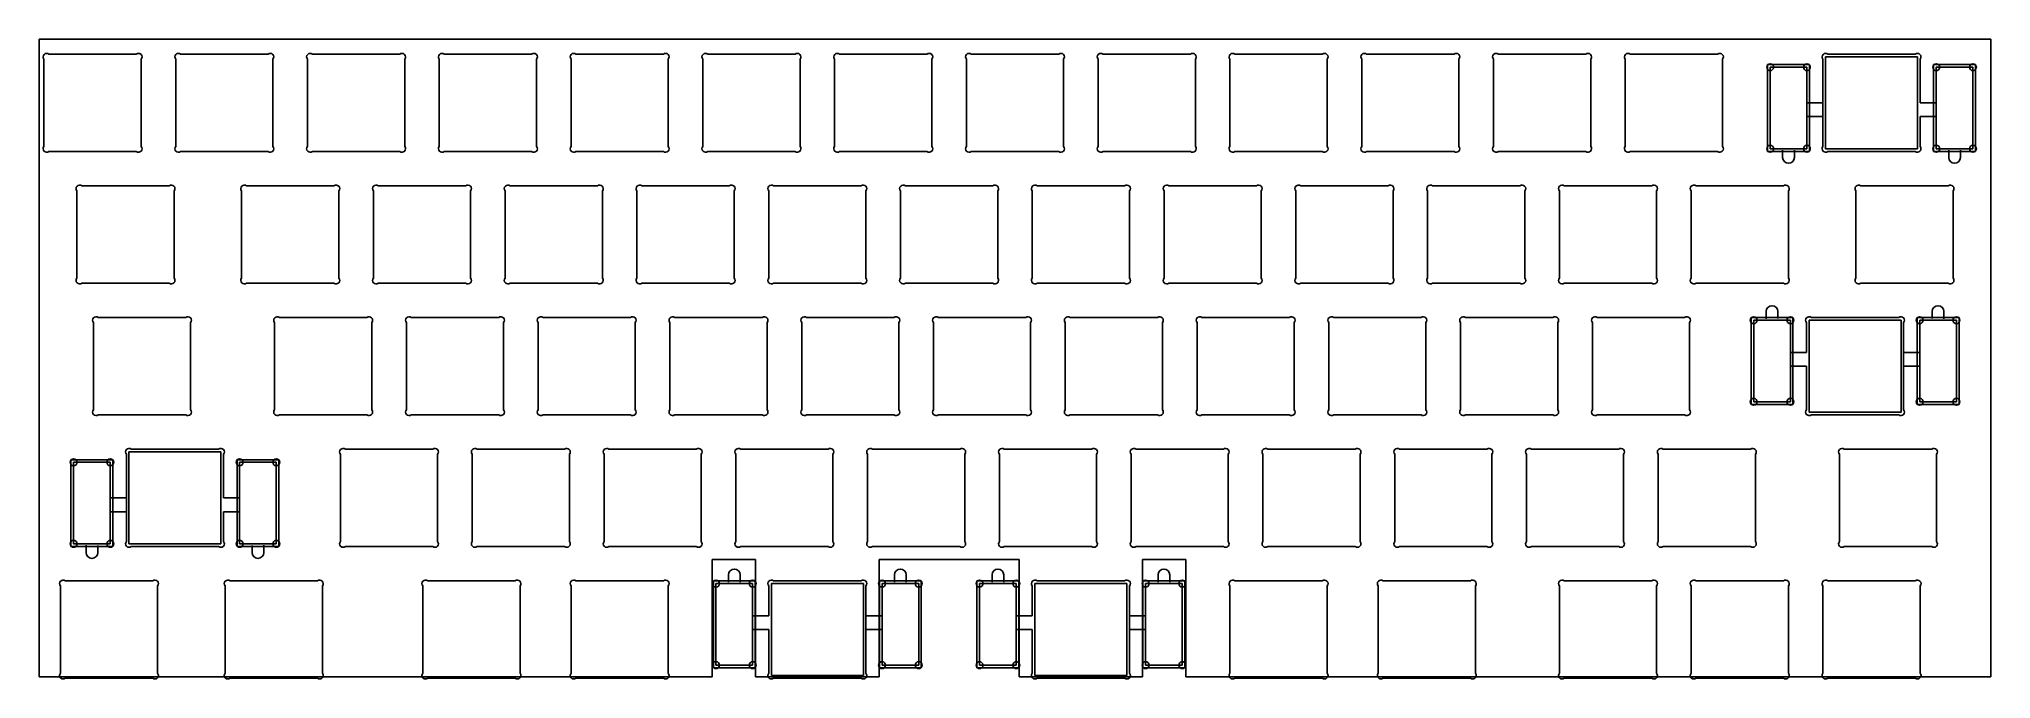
# Model space of a CAD drawing. Extents: x -8 to 274, y -83 to 9.
import ezdxf

# ---------------------------------------------------------------- set-up
doc = ezdxf.new("R2010")
doc.units = 0
doc.layers.add('BLACK', color=7, linetype='CONTINUOUS')

msp = doc.modelspace()

# ---------------------------------------------------------------- linework, layer by layer
at = {"layer": 'BLACK', "linetype": 'CONTINUOUS'}
for p, q in [((-7.739056, 9.227336), (274.438832, 9.227336)), ((-7.739056, 9.227336), (-7.739056, -83.046024)), ((274.438832, 9.227336), (274.438832, -83.046024)), ((-7.025, 6.319283), (-7.025, -6.319283)), ((6.319283, 7.025), (-6.319283, 7.025)), ((7.024999, -6.319282), (7.025, 6.319283)), ((12.025, 6.319283), (12.025, -6.319283)), ((25.369283, 7.025), (12.730717, 7.025)), ((26.074999, -6.319282), (26.075, 6.319283)), ((31.075, 6.319283), (31.075, -6.319283)), ((44.419283, 7.025), (31.780717, 7.025)), ((45.124999, -6.319282), (45.125, 6.319283)), ((50.125, 6.319283), (50.125, -6.319283)), ((63.469283, 7.025), (50.830717, 7.025)), ((64.174999, -6.319282), (64.175, 6.319283)), ((69.175, 6.319283), (69.175, -6.319283)), ((82.519283, 7.025), (69.880717, 7.025)), ((83.224999, -6.319282), (83.225, 6.319283)), ((88.225, 6.319283), (88.225, -6.319283)), ((101.569283, 7.025), (88.930717, 7.025)), ((102.274999, -6.319282), (102.275, 6.319283)), ((107.275, 6.319283), (107.275, -6.319283)), ((120.619283, 7.025), (107.980717, 7.025)), ((121.324999, -6.319282), (121.325, 6.319283)), ((126.325, 6.319283), (126.325, -6.319283)), ((139.669283, 7.025), (127.030717, 7.025)), ((140.374999, -6.319282), (140.375, 6.319283)), ((145.375, 6.319283), (145.375, -6.319283)), ((158.719283, 7.025), (146.080717, 7.025)), ((159.424999, -6.319282), (159.425, 6.319283)), ((164.425, 6.319283), (164.425, -6.319283)), ((177.769283, 7.025), (165.130717, 7.025)), ((178.474999, -6.319282), (178.475, 6.319283)), ((183.475, 6.319283), (183.475, -6.319283)), ((196.819283, 7.025), (184.180717, 7.025)), ((197.524999, -6.319282), (197.525, 6.319283)), ((202.525, 6.319283), (202.525, -6.319283)), ((215.869283, 7.025), (203.230717, 7.025)), ((216.574999, -6.319282), (216.575, 6.319283)), ((221.575, 6.319283), (221.575, -6.319283)), ((234.919283, 7.025), (222.280717, 7.025)), ((235.624999, -6.319282), (235.625, 6.319283)), ((250.150001, 6.319282), (250.15, -6.319283)), ((250.525, 6.65), (263.825, 6.65)), ((250.525, -6.65), (250.525, 6.65)), ((263.494282, 7.024999), (250.855717, 7.025)), ((263.825, 6.65), (263.825, -6.65)), ((264.2, 6.319282), (264.2, 0)), ((248.2, 5.524999), (242.15, 5.524999)), ((242.15, 5.524999), (242.15, -7.025001)), ((247.825, 5.149999), (242.525, 5.149999)), ((242.525, 5.149999), (242.525, -6.650001)), ((247.825, -6.650001), (247.825, 5.149999)), ((248.2, -7.025001), (248.2, 5.524999)), ((266.15, 5.525), (272.2, 5.525)), ((266.15, -7.025), (266.15, 5.525)), ((266.525, 5.15), (271.825, 5.15)), ((266.525, -6.65), (266.525, 5.15)), ((271.825, 5.15), (271.825, -6.65)), ((272.2, 5.525), (272.2, -7.025)), ((266.525, 0), (264.2, 0)), ((247.825, -0.000001), (250.15, -0.000001)), ((247.9, -2.000001), (250.15, -2.000001)), ((264.2, -6.319283), (264.2, -2)), ((266.45, -2), (264.2, -2)), ((-6.319282, -7.024999), (6.319283, -7.025)), ((12.730718, -7.024999), (25.369283, -7.025)), ((31.780718, -7.024999), (44.419283, -7.025)), ((50.830718, -7.024999), (63.469283, -7.025)), ((69.880718, -7.024999), (82.519283, -7.025)), ((88.930718, -7.024999), (101.569283, -7.025)), ((107.980718, -7.024999), (120.619283, -7.025)), ((127.030718, -7.024999), (139.669283, -7.025)), ((146.080718, -7.024999), (158.719283, -7.025)), ((165.130718, -7.024999), (177.769283, -7.025)), ((184.180718, -7.024999), (196.819283, -7.025)), ((203.230718, -7.024999), (215.869283, -7.025)), ((222.280718, -7.024999), (234.919283, -7.025)), ((242.15, -7.025001), (248.2, -7.025001)), ((242.525, -6.650001), (247.825, -6.650001)), ((244.325, -7.900001), (244.325, -6.858001)), ((246.025, -7.900001), (246.025, -6.875001)), ((263.825, -6.65), (250.525, -6.65)), ((250.855717, -7.025), (263.494283, -7.025)), ((272.2, -7.025), (266.15, -7.025)), ((271.825, -6.65), (266.525, -6.65)), ((268.325, -7.9), (268.325, -6.875)), ((270.025, -7.9), (270.025, -6.858)), ((-2.262499, -12.730718), (-2.2625, -25.369283)), ((11.081782, -12.025001), (-1.556783, -12.025)), ((11.7875, -25.369283), (11.7875, -12.730717)), ((21.550001, -12.730718), (21.55, -25.369283)), ((34.894282, -12.025001), (22.255717, -12.025)), ((35.6, -25.369283), (35.6, -12.730717)), ((40.600001, -12.730718), (40.6, -25.369283)), ((53.944282, -12.025001), (41.305717, -12.025)), ((54.65, -25.369283), (54.65, -12.730717)), ((59.650001, -12.730718), (59.65, -25.369283)), ((72.994282, -12.025001), (60.355717, -12.025)), ((73.7, -25.369283), (73.7, -12.730717)), ((78.700001, -12.730718), (78.7, -25.369283)), ((92.044282, -12.025001), (79.405717, -12.025)), ((92.75, -25.369283), (92.75, -12.730717)), ((97.750001, -12.730718), (97.75, -25.369283)), ((111.094282, -12.025001), (98.455717, -12.025)), ((111.8, -25.369283), (111.8, -12.730717)), ((116.800001, -12.730718), (116.8, -25.369283)), ((130.144282, -12.025001), (117.505717, -12.025)), ((130.85, -25.369283), (130.85, -12.730717)), ((135.850001, -12.730718), (135.85, -25.369283)), ((149.194282, -12.025001), (136.555717, -12.025)), ((149.9, -25.369283), (149.9, -12.730717)), ((154.900001, -12.730718), (154.9, -25.369283)), ((168.244282, -12.025001), (155.605717, -12.025)), ((168.95, -25.369283), (168.95, -12.730717)), ((173.950001, -12.730718), (173.95, -25.369283)), ((187.294282, -12.025001), (174.655717, -12.025)), ((188, -25.369283), (188, -12.730717)), ((193.000001, -12.730718), (193, -25.369283)), ((206.344282, -12.025001), (193.705717, -12.025)), ((207.05, -25.369283), (207.05, -12.730717)), ((212.050001, -12.730718), (212.05, -25.369283)), ((225.394282, -12.025001), (212.755717, -12.025)), ((226.1, -25.369283), (226.1, -12.730717)), ((231.100001, -12.730718), (231.1, -25.369283)), ((244.444282, -12.025001), (231.805717, -12.025)), ((245.15, -25.369283), (245.15, -12.730717)), ((254.912501, -12.730718), (254.9125, -25.369283)), ((268.256782, -12.025001), (255.618217, -12.025)), ((268.9625, -25.369283), (268.9625, -12.730717)), ((-1.556783, -26.075), (11.081783, -26.075)), ((22.255717, -26.075), (34.894283, -26.075)), ((41.305717, -26.075), (53.944283, -26.075)), ((60.355717, -26.075), (72.994283, -26.075)), ((79.405717, -26.075), (92.044283, -26.075)), ((98.455717, -26.075), (111.094283, -26.075)), ((117.505717, -26.075), (130.144283, -26.075)), ((136.555717, -26.075), (149.194283, -26.075)), ((155.605717, -26.075), (168.244283, -26.075)), ((174.655717, -26.075), (187.294283, -26.075)), ((193.705717, -26.075), (206.344283, -26.075)), ((212.755717, -26.075), (225.394283, -26.075)), ((231.805717, -26.075), (244.444283, -26.075)), ((255.618217, -26.075), (268.256783, -26.075)), ((241.94375, -30.2), (241.94375, -31.242)), ((243.64375, -30.2), (243.64375, -31.225)), ((265.94375, -30.199999), (265.94375, -31.224999)), ((267.64375, -30.199999), (267.64375, -31.241999)), ((0.11875, -31.780749), (0.11875, -44.419315)), ((13.463033, -31.075032), (0.824467, -31.075032)), ((14.168749, -44.419314), (14.16875, -31.780749)), ((26.3125, -31.780749), (26.3125, -44.419315)), ((39.656783, -31.075032), (27.018217, -31.075032)), ((40.362499, -44.419314), (40.3625, -31.780749)), ((45.3625, -31.780717), (45.3625, -44.419283)), ((58.706783, -31.075), (46.068217, -31.075)), ((59.412499, -44.419282), (59.4125, -31.780717)), ((64.4125, -31.780717), (64.4125, -44.419283)), ((77.756783, -31.075), (65.118217, -31.075)), ((78.462499, -44.419282), (78.4625, -31.780717)), ((83.4625, -31.780717), (83.4625, -44.419283)), ((96.806783, -31.075), (84.168217, -31.075)), ((97.512499, -44.419282), (97.5125, -31.780717)), ((102.5125, -31.780717), (102.5125, -44.419283)), ((115.856783, -31.075), (103.218217, -31.075)), ((116.562499, -44.419282), (116.5625, -31.780717)), ((121.5625, -31.780717), (121.5625, -44.419283)), ((134.906783, -31.075), (122.268217, -31.075)), ((135.612499, -44.419282), (135.6125, -31.780717)), ((140.6125, -31.780717), (140.6125, -44.419283)), ((153.956783, -31.075), (141.318217, -31.075)), ((154.662499, -44.419282), (154.6625, -31.780717)), ((159.6625, -31.780717), (159.6625, -44.419283)), ((173.006783, -31.075), (160.368217, -31.075)), ((173.712499, -44.419282), (173.7125, -31.780717)), ((178.7125, -31.780717), (178.7125, -44.419283)), ((192.056783, -31.075), (179.418217, -31.075)), ((192.762499, -44.419282), (192.7625, -31.780717)), ((197.7625, -31.780717), (197.7625, -44.419283)), ((211.106783, -31.075), (198.468217, -31.075)), ((211.812499, -44.419282), (211.8125, -31.780717)), ((216.8125, -31.780717), (216.8125, -44.419283)), ((230.156783, -31.075), (217.518217, -31.075)), ((230.862499, -44.419282), (230.8625, -31.780717)), ((239.76875, -43.625), (239.76875, -31.075)), ((239.76875, -31.075), (245.81875, -31.075)), ((240.14375, -43.25), (240.14375, -31.45)), ((240.14375, -31.45), (245.44375, -31.45)), ((245.44375, -31.45), (245.44375, -43.25)), ((245.81875, -31.075), (245.81875, -43.625)), ((247.76875, -31.780717), (247.76875, -36.1)), ((248.14375, -44.75), (248.14375, -31.45)), ((248.14375, -31.45), (261.44375, -31.45)), ((261.113033, -31.075), (248.474467, -31.075)), ((261.44375, -31.45), (261.44375, -44.75)), ((261.818749, -44.419282), (261.81875, -31.780717)), ((269.81875, -31.074999), (263.76875, -31.074999)), ((263.76875, -31.074999), (263.76875, -43.624999)), ((269.44375, -31.449999), (264.14375, -31.449999)), ((264.14375, -31.449999), (264.14375, -43.249999)), ((269.44375, -43.249999), (269.44375, -31.449999)), ((269.81875, -43.624999), (269.81875, -31.074999)), ((245.51875, -36.1), (247.76875, -36.1)), ((264.06875, -36.099999), (261.81875, -36.099999)), ((245.44375, -38.1), (247.76875, -38.1)), ((247.76875, -44.419282), (247.76875, -38.1)), ((264.14375, -38.099999), (261.81875, -38.099999)), ((0.824468, -45.125031), (13.463033, -45.125032)), ((27.018218, -45.125031), (39.656783, -45.125032)), ((46.068218, -45.124999), (58.706783, -45.125)), ((65.118218, -45.124999), (77.756783, -45.125)), ((84.168218, -45.124999), (96.806783, -45.125)), ((103.218218, -45.124999), (115.856783, -45.125)), ((122.268218, -45.124999), (134.906783, -45.125)), ((141.318218, -45.124999), (153.956783, -45.125)), ((160.368218, -45.124999), (173.006783, -45.125)), ((179.418218, -45.124999), (192.056783, -45.125)), ((198.468218, -45.124999), (211.106783, -45.125)), ((217.518218, -45.124999), (230.156783, -45.125)), ((245.81875, -43.625), (239.76875, -43.625)), ((245.44375, -43.25), (240.14375, -43.25)), ((261.44375, -44.75), (248.14375, -44.75)), ((248.474468, -45.124999), (261.113033, -45.125)), ((263.76875, -43.624999), (269.81875, -43.624999)), ((264.14375, -43.249999), (269.44375, -43.249999)), ((5.25625, -50.5), (18.55625, -50.5)), ((5.25625, -63.8), (5.25625, -50.5)), ((18.225532, -50.125001), (5.586967, -50.125)), ((18.55625, -50.5), (18.55625, -63.8)), ((49.181783, -50.125048), (36.543217, -50.125048)), ((68.231783, -50.125048), (55.593217, -50.125048)), ((87.281783, -50.125), (74.643217, -50.125)), ((106.331783, -50.125048), (93.693217, -50.125048)), ((125.381783, -50.125), (112.743217, -50.125)), ((144.431783, -50.125), (131.793217, -50.125)), ((163.481783, -50.125048), (150.843217, -50.125048)), ((182.531783, -50.125), (169.893217, -50.125)), ((201.581783, -50.125), (188.943217, -50.125)), ((220.631783, -50.125), (207.993217, -50.125)), ((239.681979, -50.125048), (227.043413, -50.125048)), ((265.875533, -50.125), (253.236967, -50.125)), ((2.93125, -51.625001), (-3.11875, -51.625001)), ((-3.11875, -51.625001), (-3.11875, -64.175001)), ((2.55625, -52.000001), (-2.74375, -52.000001)), ((-2.74375, -52.000001), (-2.74375, -63.800001)), ((2.55625, -63.800001), (2.55625, -52.000001)), ((2.93125, -64.175001), (2.93125, -51.625001)), ((4.881251, -50.830718), (4.88125, -63.469283)), ((18.93125, -50.830718), (18.93125, -57.15)), ((20.88125, -51.625), (26.93125, -51.625)), ((20.88125, -64.175), (20.88125, -51.625)), ((21.25625, -52), (26.55625, -52)), ((21.25625, -63.8), (21.25625, -52)), ((26.55625, -52), (26.55625, -63.8)), ((26.93125, -51.625), (26.93125, -64.175)), ((35.8375, -50.830765), (35.8375, -63.469331)), ((49.887499, -63.46933), (49.8875, -50.830765)), ((54.8875, -50.830765), (54.8875, -63.469331)), ((68.937499, -63.46933), (68.9375, -50.830765)), ((73.9375, -50.830717), (73.9375, -63.469283)), ((87.987499, -63.469282), (87.9875, -50.830717)), ((92.9875, -50.830765), (92.9875, -63.469331)), ((107.037499, -63.46933), (107.0375, -50.830765)), ((112.0375, -50.830717), (112.0375, -63.469283)), ((126.087499, -63.469282), (126.0875, -50.830717)), ((131.0875, -50.830717), (131.0875, -63.469283)), ((145.137499, -63.469282), (145.1375, -50.830717)), ((150.1375, -50.830765), (150.1375, -63.469331)), ((164.187499, -63.46933), (164.1875, -50.830765)), ((169.1875, -50.830717), (169.1875, -63.469283)), ((183.237499, -63.469282), (183.2375, -50.830717)), ((188.2375, -50.830717), (188.2375, -63.469283)), ((202.287499, -63.469282), (202.2875, -50.830717)), ((207.2875, -50.830717), (207.2875, -63.469283)), ((221.337499, -63.469282), (221.3375, -50.830717)), ((226.337696, -50.830765), (226.337696, -63.469331)), ((240.387695, -63.46933), (240.387696, -50.830765)), ((252.53125, -50.830717), (252.53125, -63.469283)), ((266.581249, -63.469282), (266.58125, -50.830717)), ((2.55625, -57.150001), (4.88125, -57.150001)), ((2.63125, -59.150001), (4.88125, -59.150001)), ((21.25625, -57.15), (18.93125, -57.15)), ((18.93125, -63.469283), (18.93125, -59.15)), ((21.18125, -59.15), (18.93125, -59.15)), ((-3.11875, -64.175001), (2.93125, -64.175001)), ((-2.74375, -63.800001), (2.55625, -63.800001)), ((-0.94375, -65.050001), (-0.94375, -64.008001)), ((0.75625, -65.050001), (0.75625, -64.025001)), ((18.55625, -63.8), (5.25625, -63.8)), ((5.586967, -64.175), (18.225533, -64.175)), ((26.93125, -64.175), (20.88125, -64.175)), ((26.55625, -63.8), (21.25625, -63.8)), ((23.05625, -65.05), (23.05625, -64.025)), ((24.75625, -65.05), (24.75625, -64.008)), ((36.543218, -64.175047), (49.181783, -64.175048)), ((55.593218, -64.175047), (68.231783, -64.175048)), ((74.643218, -64.174999), (87.281783, -64.175)), ((93.693218, -64.175047), (106.331783, -64.175048)), ((112.743218, -64.174999), (125.381783, -64.175)), ((131.793218, -64.174999), (144.431783, -64.175)), ((150.843218, -64.175047), (163.481783, -64.175048)), ((169.893218, -64.174999), (182.531783, -64.175)), ((188.943218, -64.174999), (201.581783, -64.175)), ((207.993218, -64.174999), (220.631783, -64.175)), ((227.043414, -64.175047), (239.681979, -64.175048)), ((253.236968, -64.174999), (265.875533, -64.175)), ((95.845232, -66.079632), (89.594456, -66.079632)), ((89.594456, -66.079632), (89.594456, -83.046024)), ((95.845232, -83.046024), (95.845232, -66.079632)), ((113.704592, -66.079632), (133.9452, -66.079632)), ((113.704592, -83.046024), (113.704592, -66.079632)), ((133.9452, -66.079632), (133.9452, -83.046024)), ((151.80456, -83.046024), (151.80456, -66.079632)), ((151.80456, -66.079632), (158.055336, -66.079632)), ((158.055336, -66.079632), (158.055336, -83.046024)), ((-4.643749, -69.880718), (-4.64375, -82.519283)), ((8.700532, -69.175001), (-3.938033, -69.175)), ((9.40625, -82.519283), (9.40625, -69.880717)), ((19.168751, -69.880718), (19.16875, -82.519283)), ((32.513032, -69.175001), (19.874467, -69.175)), ((33.21875, -82.519283), (33.21875, -69.880717)), ((47.743751, -69.880718), (47.74375, -82.519283)), ((61.088032, -69.175001), (48.449467, -69.175)), ((61.79375, -82.519283), (61.79375, -69.880717)), ((69.175001, -69.880718), (69.175, -82.519283)), ((82.519282, -69.175001), (69.880717, -69.175)), ((83.225, -82.519283), (83.225, -69.880717)), ((89.75, -81.725), (89.75, -69.175)), ((89.75, -69.175), (95.8, -69.175)), ((90.125, -81.35), (90.125, -69.55)), ((90.125, -69.55), (95.425, -69.55)), ((91.925, -68.3), (91.925, -69.342)), ((93.625, -68.3), (93.625, -69.325)), ((95.425, -69.55), (95.425, -81.35)), ((95.8, -69.175), (95.8, -81.725)), ((97.75, -69.880717), (97.75, -74.2)), ((98.125, -82.85), (98.125, -69.55)), ((98.125, -69.55), (111.425, -69.55)), ((111.094283, -69.175), (98.455717, -69.175)), ((111.425, -69.55), (111.425, -82.85)), ((111.799999, -82.519282), (111.8, -69.880717)), ((119.8, -69.174999), (113.75, -69.174999)), ((113.75, -69.174999), (113.75, -81.724999)), ((119.425, -69.549999), (114.125, -69.549999)), ((114.125, -69.549999), (114.125, -81.349999)), ((115.925, -68.299999), (115.925, -69.324999)), ((117.625, -68.299999), (117.625, -69.341999)), ((119.425, -81.349999), (119.425, -69.549999)), ((119.8, -81.724999), (119.8, -69.174999)), ((127.85, -81.725), (127.85, -69.175)), ((127.85, -69.175), (133.9, -69.175)), ((128.225, -81.35), (128.225, -69.55)), ((128.225, -69.55), (133.525, -69.55)), ((130.025, -68.3), (130.025, -69.342)), ((131.725, -68.3), (131.725, -69.325)), ((133.525, -69.55), (133.525, -81.35)), ((133.9, -69.175), (133.9, -81.725)), ((135.85, -69.880717), (135.85, -74.2)), ((136.225, -82.85), (136.225, -69.55)), ((136.225, -69.55), (149.525, -69.55)), ((149.194283, -69.175), (136.555717, -69.175)), ((149.525, -69.55), (149.525, -82.85)), ((149.899999, -82.519282), (149.9, -69.880717)), ((157.9, -69.174999), (151.85, -69.174999)), ((151.85, -69.174999), (151.85, -81.724999)), ((157.525, -69.549999), (152.225, -69.549999)), ((152.225, -69.549999), (152.225, -81.349999)), ((154.025, -68.299999), (154.025, -69.324999)), ((155.725, -68.299999), (155.725, -69.341999)), ((157.525, -81.349999), (157.525, -69.549999)), ((157.9, -81.724999), (157.9, -69.174999)), ((164.425001, -69.880718), (164.425, -82.519283)), ((177.769282, -69.175001), (165.130717, -69.175)), ((178.475, -82.519283), (178.475, -69.880717)), ((185.856251, -69.880718), (185.85625, -82.519283)), ((199.200532, -69.175001), (186.561967, -69.175)), ((199.90625, -82.519283), (199.90625, -69.880717)), ((212.050185, -69.880782), (212.050184, -82.519347)), ((225.394466, -69.175065), (212.755901, -69.175064)), ((226.100184, -82.519347), (226.100184, -69.880781)), ((231.100201, -69.880782), (231.1002, -82.519347)), ((244.444482, -69.175065), (231.805917, -69.175064)), ((245.1502, -82.519347), (245.1502, -69.880781)), ((250.150217, -69.880718), (250.150216, -82.519283)), ((263.494498, -69.175001), (250.855933, -69.175)), ((264.200216, -82.519283), (264.200216, -69.880717)), ((95.5, -74.2), (97.75, -74.2)), ((114.05, -74.199999), (111.8, -74.199999)), ((133.6, -74.2), (135.85, -74.2)), ((152.15, -74.199999), (149.9, -74.199999)), ((95.425, -76.2), (97.75, -76.2)), ((97.75, -82.519282), (97.75, -76.2)), ((114.125, -76.199999), (111.8, -76.199999)), ((133.525, -76.2), (135.85, -76.2)), ((135.85, -82.519282), (135.85, -76.2)), ((152.225, -76.199999), (149.9, -76.199999)), ((95.8, -81.725), (89.75, -81.725)), ((95.425, -81.35), (90.125, -81.35)), ((113.75, -81.724999), (119.8, -81.724999)), ((114.125, -81.349999), (119.425, -81.349999)), ((133.9, -81.725), (127.85, -81.725)), ((133.525, -81.35), (128.225, -81.35)), ((151.85, -81.724999), (157.9, -81.724999)), ((152.225, -81.349999), (157.525, -81.349999)), ((-7.739056, -83.046024), (89.594456, -83.046024)), ((-3.938033, -83.225), (8.700533, -83.225)), ((19.874467, -83.225), (32.513033, -83.225)), ((48.449467, -83.225), (61.088033, -83.225)), ((69.880717, -83.225), (82.519283, -83.225)), ((95.845232, -83.046024), (113.704592, -83.046024)), ((111.425, -82.85), (98.125, -82.85)), ((98.455718, -83.224999), (111.094283, -83.225)), ((151.80456, -83.046024), (133.9452, -83.046024)), ((149.525, -82.85), (136.225, -82.85)), ((136.555718, -83.224999), (149.194283, -83.225)), ((158.055336, -83.046024), (274.438832, -83.046024)), ((165.130717, -83.225), (177.769283, -83.225)), ((186.561967, -83.225), (199.200533, -83.225)), ((212.755901, -83.225064), (225.394467, -83.225064)), ((231.805917, -83.225064), (244.444483, -83.225064)), ((250.855933, -83.225), (263.494499, -83.225))]:
    msp.add_line(p, q, dxfattribs=at)
at = {"layer": 'BLACK'}
for centre in [(242.525, 5.149999), (247.825, 5.149999), (266.525, 5.15), (271.825, 5.15), (242.525, -6.650001), (247.825, -6.650001), (266.525, -6.65), (271.825, -6.65), (240.14375, -31.45), (245.44375, -31.45), (264.14375, -31.449999), (269.44375, -31.449999), (240.14375, -43.25), (245.44375, -43.25), (264.14375, -43.249999), (269.44375, -43.249999), (-2.74375, -52.000001), (2.55625, -52.000001), (21.25625, -52), (26.55625, -52), (-2.74375, -63.800001), (2.55625, -63.800001), (21.25625, -63.8), (26.55625, -63.8), (90.125, -69.55), (95.425, -69.55), (114.125, -69.549999), (119.425, -69.549999), (128.225, -69.55), (133.525, -69.55), (152.225, -69.549999), (157.525, -69.549999), (90.125, -81.35), (95.425, -81.35), (114.125, -81.349999), (119.425, -81.349999), (128.225, -81.35), (133.525, -81.35), (152.225, -81.349999), (157.525, -81.349999)]:
    msp.add_circle(centre, 0.500625, dxfattribs=at)
for centre, radius, start, end in [((-6.65, 6.65), 0.499999, -311.40954357, -138.59045643), ((6.65, 6.65), 0.499999, -41.40954357, 131.40954357), ((12.4, 6.65), 0.499999, -311.40954357, -138.59045643), ((25.7, 6.65), 0.499999, -41.40954357, 131.40954357), ((31.45, 6.65), 0.499999, -311.40954357, -138.59045643), ((44.75, 6.65), 0.499999, -41.40954357, 131.40954357), ((50.5, 6.65), 0.499999, -311.40954357, -138.59045643), ((63.8, 6.65), 0.499999, -41.40954357, 131.40954357), ((69.55, 6.65), 0.499999, -311.40954357, -138.59045643), ((82.85, 6.65), 0.499999, -41.40954357, 131.40954357), ((88.6, 6.65), 0.499999, -311.40954357, -138.59045643), ((101.9, 6.65), 0.499999, -41.40954357, 131.40954357), ((107.65, 6.65), 0.499999, -311.40954357, -138.59045643), ((120.95, 6.65), 0.499999, -41.40954357, 131.40954357), ((126.7, 6.65), 0.499999, -311.40954357, -138.59045643), ((140, 6.65), 0.499999, -41.40954357, 131.40954357), ((145.75, 6.65), 0.499999, -311.40954357, -138.59045643), ((159.05, 6.65), 0.499999, -41.40954357, 131.40954357), ((164.8, 6.65), 0.499999, -311.40954357, -138.59045643), ((178.1, 6.65), 0.499999, -41.40954357, 131.40954357), ((183.85, 6.65), 0.499999, -311.40954357, -138.59045643), ((197.15, 6.65), 0.499999, -41.40954357, 131.40954357), ((202.9, 6.65), 0.499999, -311.40954357, -138.59045643), ((216.2, 6.65), 0.499999, -41.40954357, 131.40954357), ((221.95, 6.65), 0.499999, -311.40954357, -138.59045643), ((235.25, 6.65), 0.499999, -41.40954357, 131.40954357), ((250.525, 6.65), 0.499999, -311.40954357, -138.59045643), ((263.825, 6.65), 0.499999, -41.40954357, 131.40954357), ((-6.65, -6.65), 0.499999, -221.40954357, -48.59045643), ((6.65, -6.65), 0.499999, -131.40954357, 41.40954357), ((12.4, -6.65), 0.499999, -221.40954357, -48.59045643), ((25.7, -6.65), 0.499999, -131.40954357, 41.40954357), ((31.45, -6.65), 0.499999, -221.40954357, -48.59045643), ((44.75, -6.65), 0.499999, -131.40954357, 41.40954357), ((50.5, -6.65), 0.499999, -221.40954357, -48.59045643), ((63.8, -6.65), 0.499999, -131.40954357, 41.40954357), ((69.55, -6.65), 0.499999, -221.40954357, -48.59045643), ((82.85, -6.65), 0.499999, -131.40954357, 41.40954357), ((88.6, -6.65), 0.499999, -221.40954357, -48.59045643), ((101.9, -6.65), 0.499999, -131.40954357, 41.40954357), ((107.65, -6.65), 0.499999, -221.40954357, -48.59045643), ((120.95, -6.65), 0.499999, -131.40954357, 41.40954357), ((126.7, -6.65), 0.499999, -221.40954357, -48.59045643), ((140, -6.65), 0.499999, -131.40954357, 41.40954357), ((145.75, -6.65), 0.499999, -221.40954357, -48.59045643), ((159.05, -6.65), 0.499999, -131.40954357, 41.40954357), ((164.8, -6.65), 0.499999, -221.40954357, -48.59045643), ((178.1, -6.65), 0.499999, -131.40954357, 41.40954357), ((183.85, -6.65), 0.499999, -221.40954357, -48.59045643), ((197.15, -6.65), 0.499999, -131.40954357, 41.40954357), ((202.9, -6.65), 0.499999, -221.40954357, -48.59045643), ((216.2, -6.65), 0.499999, -131.40954357, 41.40954357), ((221.95, -6.65), 0.499999, -221.40954357, -48.59045643), ((235.25, -6.65), 0.499999, -131.40954357, 41.40954357), ((245.175, -7.900001), 0.85, -180, 0), ((250.525, -6.65), 0.499999, -221.40954357, -48.59045643), ((263.825, -6.65), 0.499999, -131.40954357, 41.40954357), ((269.175, -7.9), 0.85, -180, 0), ((-1.8875, -12.4), 0.499999, -311.40954357, -138.59045643), ((11.4125, -12.4), 0.499999, -41.40954357, 131.40954357), ((21.925, -12.4), 0.499999, -311.40954357, -138.59045643), ((35.225, -12.4), 0.499999, -41.40954357, 131.40954357), ((40.975, -12.4), 0.499999, -311.40954357, -138.59045643), ((54.275, -12.4), 0.499999, -41.40954357, 131.40954357), ((60.025, -12.4), 0.499999, -311.40954357, -138.59045643), ((73.325, -12.4), 0.499999, -41.40954357, 131.40954357), ((79.075, -12.4), 0.499999, -311.40954357, -138.59045643), ((92.375, -12.4), 0.499999, -41.40954357, 131.40954357), ((98.125, -12.4), 0.499999, -311.40954357, -138.59045643), ((111.425, -12.4), 0.499999, -41.40954357, 131.40954357), ((117.175, -12.4), 0.499999, -311.40954357, -138.59045643), ((130.475, -12.4), 0.499999, -41.40954357, 131.40954357), ((136.225, -12.4), 0.499999, -311.40954357, -138.59045643), ((149.525, -12.4), 0.499999, -41.40954357, 131.40954357), ((155.275, -12.4), 0.499999, -311.40954357, -138.59045643), ((168.575, -12.4), 0.499999, -41.40954357, 131.40954357), ((174.325, -12.4), 0.499999, -311.40954357, -138.59045643), ((187.625, -12.4), 0.499999, -41.40954357, 131.40954357), ((193.375, -12.4), 0.499999, -311.40954357, -138.59045643), ((206.675, -12.4), 0.499999, -41.40954357, 131.40954357), ((212.425, -12.4), 0.499999, -311.40954357, -138.59045643), ((225.725, -12.4), 0.499999, -41.40954357, 131.40954357), ((231.475, -12.4), 0.499999, -311.40954357, -138.59045643), ((244.775, -12.4), 0.499999, -41.40954357, 131.40954357), ((255.2875, -12.4), 0.499999, -311.40954357, -138.59045643), ((268.5875, -12.4), 0.499999, -41.40954357, 131.40954357), ((-1.8875, -25.7), 0.499999, -221.40954357, -48.59045643), ((11.4125, -25.7), 0.499999, -131.40954357, 41.40954357), ((21.925, -25.7), 0.499999, -221.40954357, -48.59045643), ((35.225, -25.7), 0.499999, -131.40954357, 41.40954357), ((40.975, -25.7), 0.499999, -221.40954357, -48.59045643), ((54.275, -25.7), 0.499999, -131.40954357, 41.40954357), ((60.025, -25.7), 0.499999, -221.40954357, -48.59045643), ((73.325, -25.7), 0.499999, -131.40954357, 41.40954357), ((79.075, -25.7), 0.499999, -221.40954357, -48.59045643), ((92.375, -25.7), 0.499999, -131.40954357, 41.40954357), ((98.125, -25.7), 0.499999, -221.40954357, -48.59045643), ((111.425, -25.7), 0.499999, -131.40954357, 41.40954357), ((117.175, -25.7), 0.499999, -221.40954357, -48.59045643), ((130.475, -25.7), 0.499999, -131.40954357, 41.40954357), ((136.225, -25.7), 0.499999, -221.40954357, -48.59045643), ((149.525, -25.7), 0.499999, -131.40954357, 41.40954357), ((155.275, -25.7), 0.499999, -221.40954357, -48.59045643), ((168.575, -25.7), 0.499999, -131.40954357, 41.40954357), ((174.325, -25.7), 0.499999, -221.40954357, -48.59045643), ((187.625, -25.7), 0.499999, -131.40954357, 41.40954357), ((193.375, -25.7), 0.499999, -221.40954357, -48.59045643), ((206.675, -25.7), 0.499999, -131.40954357, 41.40954357), ((212.425, -25.7), 0.499999, -221.40954357, -48.59045643), ((225.725, -25.7), 0.499999, -131.40954357, 41.40954357), ((231.475, -25.7), 0.499999, -221.40954357, -48.59045643), ((244.775, -25.7), 0.499999, -131.40954357, 41.40954357), ((255.2875, -25.7), 0.499999, -221.40954357, -48.59045643), ((268.5875, -25.7), 0.499999, -131.40954357, 41.40954357), ((0.49375, -31.450032), 0.499999, -311.40954357, -138.59045643), ((13.79375, -31.450032), 0.499999, -41.40954357, 131.40954357), ((26.6875, -31.450032), 0.499999, -311.40954357, -138.59045643), ((39.9875, -31.450032), 0.499999, -41.40954357, 131.40954357), ((45.7375, -31.45), 0.499999, -311.40954357, -138.59045643), ((59.0375, -31.45), 0.499999, -41.40954357, 131.40954357), ((64.7875, -31.45), 0.499999, -311.40954357, -138.59045643), ((78.0875, -31.45), 0.499999, -41.40954357, 131.40954357), ((83.8375, -31.45), 0.499999, -311.40954357, -138.59045643), ((97.1375, -31.45), 0.499999, -41.40954357, 131.40954357), ((102.8875, -31.45), 0.499999, -311.40954357, -138.59045643), ((116.1875, -31.45), 0.499999, -41.40954357, 131.40954357), ((121.9375, -31.45), 0.499999, -311.40954357, -138.59045643), ((135.2375, -31.45), 0.499999, -41.40954357, 131.40954357), ((140.9875, -31.45), 0.499999, -311.40954357, -138.59045643), ((154.2875, -31.45), 0.499999, -41.40954357, 131.40954357), ((160.0375, -31.45), 0.499999, -311.40954357, -138.59045643), ((173.3375, -31.45), 0.499999, -41.40954357, 131.40954357), ((179.0875, -31.45), 0.499999, -311.40954357, -138.59045643), ((192.3875, -31.45), 0.499999, -41.40954357, 131.40954357), ((198.1375, -31.45), 0.499999, -311.40954357, -138.59045643), ((211.4375, -31.45), 0.499999, -41.40954357, 131.40954357), ((217.1875, -31.45), 0.499999, -311.40954357, -138.59045643), ((230.4875, -31.45), 0.499999, -41.40954357, 131.40954357), ((242.79375, -30.2), 0.85, 0, 180), ((248.14375, -31.45), 0.499999, -311.40954357, -138.59045643), ((261.44375, -31.45), 0.499999, -41.40954357, 131.40954357), ((266.79375, -30.199999), 0.85, 0, 180), ((0.49375, -44.750032), 0.499999, -221.40954357, -48.59045643), ((13.79375, -44.750032), 0.499999, -131.40954357, 41.40954357), ((26.6875, -44.750032), 0.499999, -221.40954357, -48.59045643), ((39.9875, -44.750032), 0.499999, -131.40954357, 41.40954357), ((45.7375, -44.75), 0.499999, -221.40954357, -48.59045643), ((59.0375, -44.75), 0.499999, -131.40954357, 41.40954357), ((64.7875, -44.75), 0.499999, -221.40954357, -48.59045643), ((78.0875, -44.75), 0.499999, -131.40954357, 41.40954357), ((83.8375, -44.75), 0.499999, -221.40954357, -48.59045643), ((97.1375, -44.75), 0.499999, -131.40954357, 41.40954357), ((102.8875, -44.75), 0.499999, -221.40954357, -48.59045643), ((116.1875, -44.75), 0.499999, -131.40954357, 41.40954357), ((121.9375, -44.75), 0.499999, -221.40954357, -48.59045643), ((135.2375, -44.75), 0.499999, -131.40954357, 41.40954357), ((140.9875, -44.75), 0.499999, -221.40954357, -48.59045643), ((154.2875, -44.75), 0.499999, -131.40954357, 41.40954357), ((160.0375, -44.75), 0.499999, -221.40954357, -48.59045643), ((173.3375, -44.75), 0.499999, -131.40954357, 41.40954357), ((179.0875, -44.75), 0.499999, -221.40954357, -48.59045643), ((192.3875, -44.75), 0.499999, -131.40954357, 41.40954357), ((198.1375, -44.75), 0.499999, -221.40954357, -48.59045643), ((211.4375, -44.75), 0.499999, -131.40954357, 41.40954357), ((217.1875, -44.75), 0.499999, -221.40954357, -48.59045643), ((230.4875, -44.75), 0.499999, -131.40954357, 41.40954357), ((248.14375, -44.75), 0.499999, -221.40954357, -48.59045643), ((261.44375, -44.75), 0.499999, -131.40954357, 41.40954357), ((5.25625, -50.5), 0.499999, -311.40954357, -138.59045643), ((18.55625, -50.5), 0.499999, -41.40954357, 131.40954357), ((36.2125, -50.500048), 0.499999, -311.40954357, -138.59045643), ((49.5125, -50.500048), 0.499999, -41.40954357, 131.40954357), ((55.2625, -50.500048), 0.499999, -311.40954357, -138.59045643), ((68.5625, -50.500048), 0.499999, -41.40954357, 131.40954357), ((74.3125, -50.5), 0.499999, -311.40954357, -138.59045643), ((87.6125, -50.5), 0.499999, -41.40954357, 131.40954357), ((93.3625, -50.500048), 0.499999, -311.40954357, -138.59045643), ((106.6625, -50.500048), 0.499999, -41.40954357, 131.40954357), ((112.4125, -50.5), 0.499999, -311.40954357, -138.59045643), ((125.7125, -50.5), 0.499999, -41.40954357, 131.40954357), ((131.4625, -50.5), 0.499999, -311.40954357, -138.59045643), ((144.7625, -50.5), 0.499999, -41.40954357, 131.40954357), ((150.5125, -50.500048), 0.499999, -311.40954357, -138.59045643), ((163.8125, -50.500048), 0.499999, -41.40954357, 131.40954357), ((169.5625, -50.5), 0.499999, -311.40954357, -138.59045643), ((182.8625, -50.5), 0.499999, -41.40954357, 131.40954357), ((188.6125, -50.5), 0.499999, -311.40954357, -138.59045643), ((201.9125, -50.5), 0.499999, -41.40954357, 131.40954357), ((207.6625, -50.5), 0.499999, -311.40954357, -138.59045643), ((220.9625, -50.5), 0.499999, -41.40954357, 131.40954357), ((226.712696, -50.500048), 0.499999, -311.40954357, -138.59045643), ((240.012696, -50.500048), 0.499999, -41.40954357, 131.40954357), ((252.90625, -50.5), 0.499999, -311.40954357, -138.59045643), ((266.20625, -50.5), 0.499999, -41.40954357, 131.40954357), ((5.25625, -63.8), 0.499999, -221.40954357, -48.59045643), ((18.55625, -63.8), 0.499999, -131.40954357, 41.40954357), ((36.2125, -63.800048), 0.499999, -221.40954357, -48.59045643), ((49.5125, -63.800048), 0.499999, -131.40954357, 41.40954357), ((55.2625, -63.800048), 0.499999, -221.40954357, -48.59045643), ((68.5625, -63.800048), 0.499999, -131.40954357, 41.40954357), ((74.3125, -63.8), 0.499999, -221.40954357, -48.59045643), ((87.6125, -63.8), 0.499999, -131.40954357, 41.40954357), ((93.3625, -63.800048), 0.499999, -221.40954357, -48.59045643), ((106.6625, -63.800048), 0.499999, -131.40954357, 41.40954357), ((112.4125, -63.8), 0.499999, -221.40954357, -48.59045643), ((125.7125, -63.8), 0.499999, -131.40954357, 41.40954357), ((131.4625, -63.8), 0.499999, -221.40954357, -48.59045643), ((144.7625, -63.8), 0.499999, -131.40954357, 41.40954357), ((150.5125, -63.800048), 0.499999, -221.40954357, -48.59045643), ((163.8125, -63.800048), 0.499999, -131.40954357, 41.40954357), ((169.5625, -63.8), 0.499999, -221.40954357, -48.59045643), ((182.8625, -63.8), 0.499999, -131.40954357, 41.40954357), ((188.6125, -63.8), 0.499999, -221.40954357, -48.59045643), ((201.9125, -63.8), 0.499999, -131.40954357, 41.40954357), ((207.6625, -63.8), 0.499999, -221.40954357, -48.59045643), ((220.9625, -63.8), 0.499999, -131.40954357, 41.40954357), ((226.712696, -63.800048), 0.499999, -221.40954357, -48.59045643), ((240.012696, -63.800048), 0.499999, -131.40954357, 41.40954357), ((252.90625, -63.8), 0.499999, -221.40954357, -48.59045643), ((266.20625, -63.8), 0.499999, -131.40954357, 41.40954357), ((-0.09375, -65.050001), 0.85, -180, 0), ((23.90625, -65.05), 0.85, -180, 0), ((92.775, -68.3), 0.85, 0, 180), ((116.775, -68.299999), 0.85, 0, 180), ((130.875, -68.3), 0.85, 0, 180), ((154.875, -68.299999), 0.85, 0, 180), ((-4.26875, -69.55), 0.499999, -311.40954357, -138.59045643), ((9.03125, -69.55), 0.499999, -41.40954357, 131.40954357), ((19.54375, -69.55), 0.499999, -311.40954357, -138.59045643), ((32.84375, -69.55), 0.499999, -41.40954357, 131.40954357), ((48.11875, -69.55), 0.499999, -311.40954357, -138.59045643), ((61.41875, -69.55), 0.499999, -41.40954357, 131.40954357), ((69.55, -69.55), 0.499999, -311.40954357, -138.59045643), ((82.85, -69.55), 0.499999, -41.40954357, 131.40954357), ((98.125, -69.55), 0.499999, -311.40954357, -138.59045643), ((111.425, -69.55), 0.499999, -41.40954357, 131.40954357), ((136.225, -69.55), 0.499999, -311.40954357, -138.59045643), ((149.525, -69.55), 0.499999, -41.40954357, 131.40954357), ((164.8, -69.55), 0.499999, -311.40954357, -138.59045643), ((178.1, -69.55), 0.499999, -41.40954357, 131.40954357), ((186.23125, -69.55), 0.499999, -311.40954357, -138.59045643), ((199.53125, -69.55), 0.499999, -41.40954357, 131.40954357), ((212.425184, -69.550064), 0.499999, -311.40954357, -138.59045643), ((225.725184, -69.550064), 0.499999, -41.40954357, 131.40954357), ((231.4752, -69.550064), 0.499999, -311.40954357, -138.59045643), ((244.7752, -69.550064), 0.499999, -41.40954357, 131.40954357), ((250.525216, -69.55), 0.499999, -311.40954357, -138.59045643), ((263.825216, -69.55), 0.499999, -41.40954357, 131.40954357), ((-4.26875, -82.85), 0.499999, -221.40954357, -48.59045643), ((9.03125, -82.85), 0.499999, -131.40954357, 41.40954357), ((19.54375, -82.85), 0.499999, -221.40954357, -48.59045643), ((32.84375, -82.85), 0.499999, -131.40954357, 41.40954357), ((48.11875, -82.85), 0.499999, -221.40954357, -48.59045643), ((61.41875, -82.85), 0.499999, -131.40954357, 41.40954357), ((69.55, -82.85), 0.499999, -221.40954357, -48.59045643), ((82.85, -82.85), 0.499999, -131.40954357, 41.40954357), ((98.125, -82.85), 0.499999, -221.40954357, -48.59045643), ((111.425, -82.85), 0.499999, -131.40954357, 41.40954357), ((136.225, -82.85), 0.499999, -221.40954357, -48.59045643), ((149.525, -82.85), 0.499999, -131.40954357, 41.40954357), ((164.8, -82.85), 0.499999, -221.40954357, -48.59045643), ((178.1, -82.85), 0.499999, -131.40954357, 41.40954357), ((186.23125, -82.85), 0.499999, -221.40954357, -48.59045643), ((199.53125, -82.85), 0.499999, -131.40954357, 41.40954357), ((212.425184, -82.850064), 0.499999, -221.40954357, -48.59045643), ((225.725184, -82.850064), 0.499999, -131.40954357, 41.40954357), ((231.4752, -82.850064), 0.499999, -221.40954357, -48.59045643), ((244.7752, -82.850064), 0.499999, -131.40954357, 41.40954357), ((250.525216, -82.85), 0.499999, -221.40954357, -48.59045643), ((263.825216, -82.85), 0.499999, -131.40954357, 41.40954357)]:
    msp.add_arc(centre, radius, start, end, dxfattribs=at)

doc.saveas('drawing.dxf')
